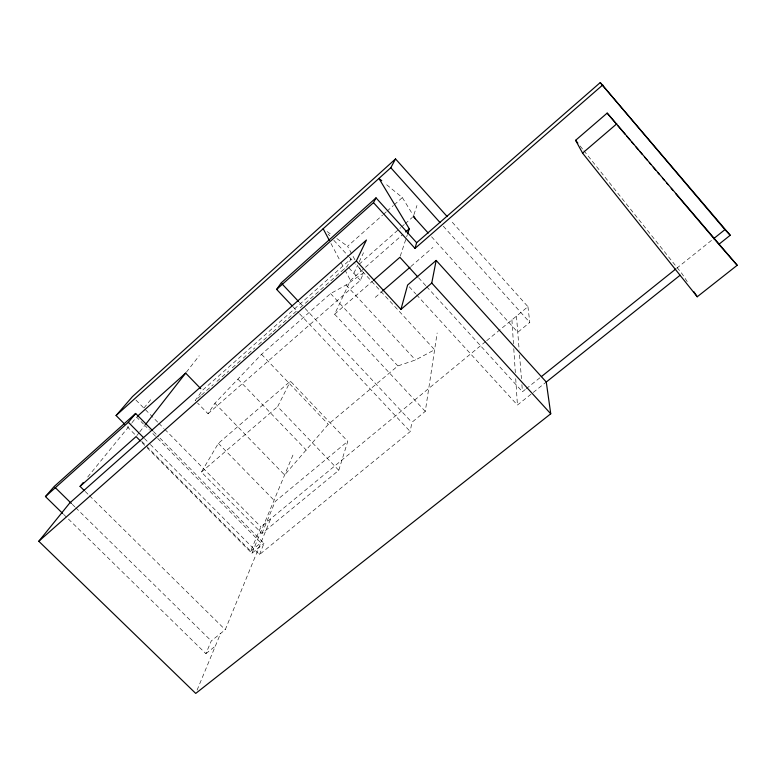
<?xml version="1.0" encoding="UTF-8"?>
<svg xmlns="http://www.w3.org/2000/svg" width="776" height="776" viewBox="0 0 776 776"><rect width="100%" height="100%" fill="white"/><g stroke="black" fill="none" stroke-linecap="round" stroke-linejoin="round"><path stroke-width="0.58" stroke-dasharray="3.88 2.91" d="M150.35 444.483L259.485 554.568L410.232 431.553L411.872 422.338L425.277 411.367L437.15 332.972M338.772 470.305L347.774 441.321L290.428 381.161L218.366 443.348L201.391 472.089L261.949 533.461L338.772 470.305L277.643 406.643L290.428 381.161M400.27 256.148L406.275 237.912M406.653 236.777L407.4 234.498M413.918 214.7L416.945 205.514M259.485 554.568L264.005 543.355L159.439 437.538M63.564 514.304L205.882 653.654L211.285 640.918L225.244 629.743L270.708 518.766M197.094 690.116L220.578 633.478M261.949 533.461L275.218 501.461L347.774 441.321M147.149 447.752L251.89 553.278L293.609 453.446M141.649 441.272L250.667 551.135L260.911 526.846L485.737 341.469M208.016 413.744L360.374 280.349L363.701 272.735L346.028 284.986L330.595 293.58L261.541 354.322L214.913 403.229L208.016 413.744L197.599 403.054M425.277 411.367L334.611 314.212L350.49 280.427L402.948 234.352M353.846 273.278L357.726 265.023M359.172 261.939L363.507 252.704M136.819 435.646L139.04 432.804M139.777 431.863L144.22 426.17M186.366 372.199L199.228 355.718M87.707 477.017L131.222 423.618M131.988 422.687L136.566 417.061L143.376 423.948M143.958 407.992L152.086 398.01M214.913 403.229L284.608 474.97L328.306 424.317L397.894 365.923L415.49 359.977L434.608 349.753L355.748 264.112M354.913 259.815L347.58 246.283L382.587 215.136M383.49 214.341L386.176 211.945M387.079 211.15L393.364 205.553M394.256 204.757L402.337 197.57L384.547 183.029M200.625 395.779L195.193 400.581L202.41 390.357L350.975 258.922L347.308 266.187L300.225 307.781M201.527 394.984L213.303 384.586M216.921 381.385L228.697 370.986M232.315 367.785L242.277 358.978M243.179 358.182L254.955 347.784M258.573 344.583L272.153 332.584M273.055 331.779L296.597 310.982M359.152 264.247L400.678 227.669M401.58 226.873L404.286 224.487M405.188 223.692L412.415 217.328M334.611 314.212L372.693 281.009M375.245 297.383L381.647 291.834M410.931 266.459L432.901 247.437M201.391 472.089L277.643 406.643M486.668 340.703L527.942 306.675L450.439 220.19M250.667 551.135L260.872 542.783L150.185 430.835M527.942 306.675L529.785 322.428L517.757 332.283L431.456 236.641M251.89 553.278L264.005 543.355M426.684 286.674L522.461 391.754L525.303 389.484M526.254 388.718L540.435 377.359M676.662 268.292L712.611 239.503M205.882 653.654L215.34 646.107M416.566 294.793L517.427 405.053L532.317 393.18M533.248 392.433L546.275 382.035M327.084 231.539L331.963 235.05M336.842 238.562L347.58 246.283M72.284 504.332L74.874 506.883M75.738 507.727L211.285 640.918M85.224 491.48L88.658 494.865M89.521 495.719L225.244 629.743M144.385 438.459L149.496 443.62M127.167 426.674L135.684 435.258M142.037 442.601L146.295 446.889M153.483 431.514L158.585 436.675M144.229 424.811L149.331 429.982M135.897 400.009L158.003 422.445M158.857 423.308L163.959 428.488M164.813 429.351L260.911 526.846M218.366 443.348L275.218 501.461M238.009 379.192L306.336 450.167M261.541 354.322L328.306 424.317M292.959 306.753L298.741 312.912M299.575 313.785L410.232 431.553M299.361 302.349L304.328 307.645M305.152 308.528L411.872 422.338M330.595 293.58L397.894 365.923M346.028 284.986L415.49 359.977M348.938 267.953L360.374 280.349M328.083 234.061L329.713 235.836M333.806 240.269L348.521 256.255M349.336 257.137L354.952 263.239M409.243 286.79L415.752 293.91M418.565 277.769L425.869 285.781M443.319 226.194L529.785 322.428M580.128 145.975L583.154 149.758M583.901 150.709L682.007 273.724L687.303 281.736M402.337 197.57L412.919 214.836M359.346 268.011L362.896 274.578M330.983 243.499L340.46 261.434M341.013 262.492L344.36 268.816M344.913 269.873L350.49 280.427M516.476 316.123L519.173 350.121M519.551 354.884L521.433 378.669M521.899 384.615L522.461 391.754M511.917 319.887L513.47 343.884M513.78 348.676L515.332 372.664M515.72 378.669L517.427 405.053"/><path stroke-width="1.16" d="M356.359 260.959L400.95 309.411L431.757 283.046L436.16 260.426L546.275 382.035L550.747 413.802L195.727 693.414L38.8 541.26L69.704 503.042L366.447 240.007L356.359 260.959L38.8 541.26M400.95 309.411L407.623 285.015L436.16 260.426M416.634 242.694L376.02 197.87L373.489 202.633L415.014 248.407L416.634 242.694L600.236 82.586L730.226 235.244L718.848 244.333L675.896 193.855M407.778 233.353L409.272 228.794L378.93 178.431M124.606 424.103L116.09 415.519L390.803 167.732L395.537 158.934L447.209 216.591M292.135 305.88L276.654 289.399L281.164 282.939L376.02 197.87M145.694 424.278L185.658 373.11L200.741 388.64M84.361 490.626L80.073 486.387L83.129 482.643M62.701 513.46L45.454 496.572L128.35 422.29L135.635 413.453L152.639 430.661M45.454 496.572L54.155 486.523L135.635 413.453M116.09 415.519L132.492 396.565L395.537 158.934M276.654 289.399L373.489 202.633M137.459 416.266L185.658 373.11M80.073 486.387L136.081 436.597L140.34 440.884M405.654 231.976L409.272 228.794M373.605 280.214L399.892 257.293L417.75 276.877M415.014 248.407L602.807 84.904M382.558 291.039L410.019 267.254M575.608 140.301L607.172 113.102L737.2 265.276L697.236 296.772L582.572 153.105L575.608 140.301L577.868 143.133M582.572 153.105L616.804 123.801M541.386 376.602L675.712 269.049M713.551 238.746L724.91 229.657L730.226 235.244M546.275 382.035L680.125 275.228M379.871 179.198L381.743 180.73M55.018 487.367L71.421 503.488M128.35 422.29L143.531 437.606M281.989 283.822L298.537 301.466M431.757 283.046L550.747 413.802M428.226 233.062L413.317 216.533L413.54 215.844L415.325 218.764M390.803 167.732L440.089 222.596M718.848 244.333L737.2 265.276M607.172 113.102L616.542 124.121M618.103 125.954L625.136 134.209M626.698 136.042L629.821 139.719M631.383 141.552L633.72 144.307M636.068 147.062L638.405 149.816M639.967 151.65L642.315 154.405M644.652 157.15L647 159.904M649.337 162.659L650.899 164.493M653.247 167.247L655.594 170.002M657.932 172.757L659.493 174.59M662.617 178.257L664.178 180.09M666.526 182.845L668.087 184.678M671.211 188.355L672.773 190.188M600.236 82.586L724.91 229.657M693.928 291.766L697.236 296.772M323.175 228.726L329.305 240.337"/></g></svg>
